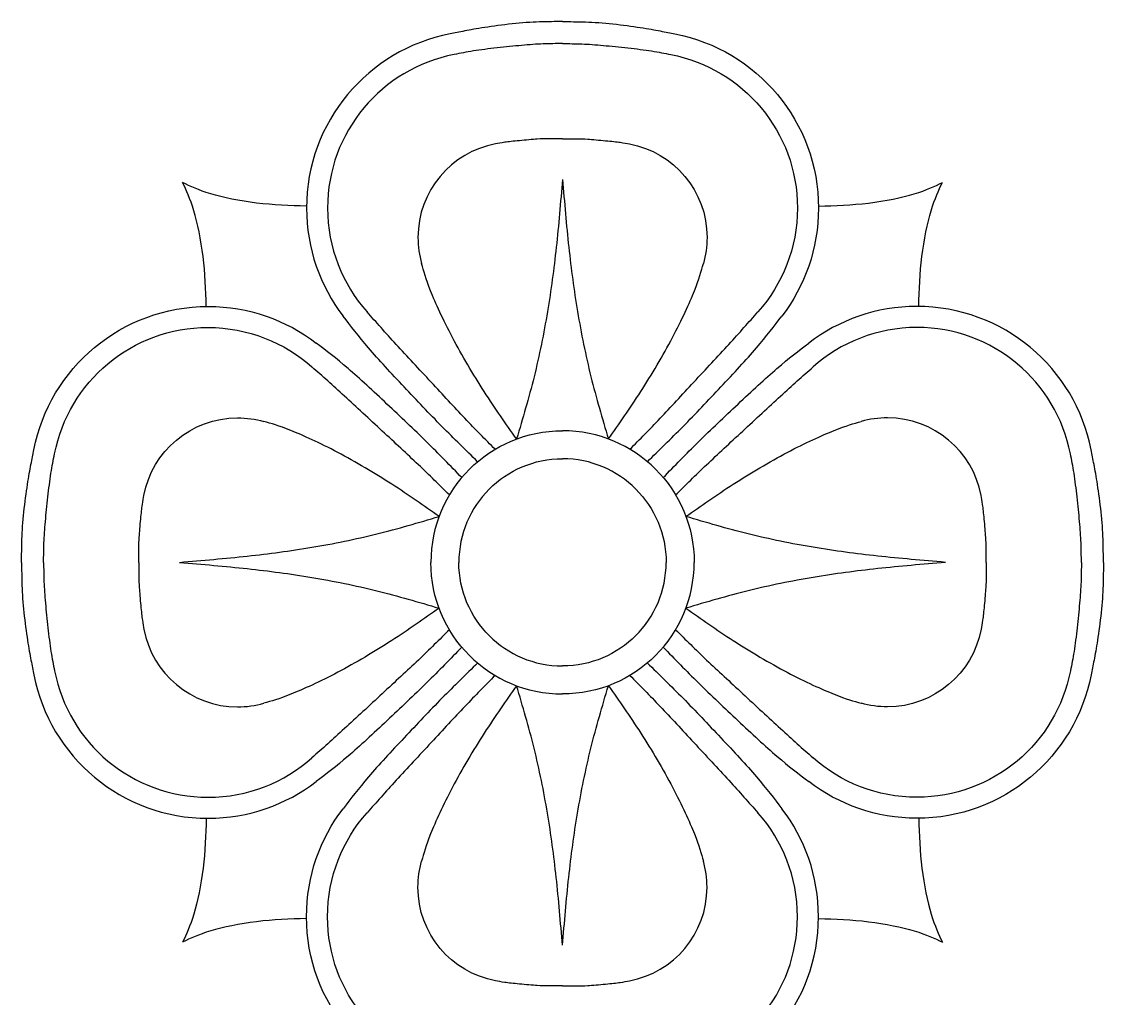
# Model space of a CAD drawing. Extents: x -106 to 93, y -17 to 204.
# Drawn here: x 10.8 to 80.3, y 135.5 to 198.4 of the extents above; entities that cross this region are included whole.
import ezdxf

# ---------------------------------------------------------------- set-up
doc = ezdxf.new("R2010")
doc.units = 0
doc.header["$MEASUREMENT"] = 0
doc.layers.add('LAYER_1', color=7, linetype='CONTINUOUS')

msp = doc.modelspace()

# ---------------------------------------------------------------- linework, layer by layer
at = {"layer": 'LAYER_1'}
for points, knots in [([(45.5509, 198.352), (45.0784, 198.352), (44.6059, 198.352), (44.069, 198.3322), (44.069, 198.3322), (43.5321, 198.3123), (42.9309, 198.2726), (42.3153, 198.2086), (42.3153, 198.2086), (41.6998, 198.1446), (41.07, 198.0564), (40.5488, 197.9751), (40.5488, 197.9751), (40.0277, 197.8938), (39.6153, 197.8191), (39.2614, 197.7515), (39.2614, 197.7515), (38.9075, 197.6839), (38.6121, 197.6231), (38.3167, 197.5622)], [0, 0, 0, 0, 0.1666667, 0.1666667, 0.1666667, 0.1666667, 0.3333333, 0.3333333, 0.3333333, 0.3333333, 0.5, 0.5, 0.5, 0.5, 0.6666667, 0.6666667, 0.6666667, 0.6666667, 1, 1, 1, 1]), ([(45.5509, 198.352), (46.0234, 198.352), (46.4959, 198.352), (47.0328, 198.3322), (47.0328, 198.3322), (47.5696, 198.3123), (48.171, 198.2726), (48.7865, 198.2086), (48.7865, 198.2086), (49.402, 198.1446), (50.0318, 198.0564), (50.553, 197.9751), (50.553, 197.9751), (51.0741, 197.8938), (51.4865, 197.8191), (51.8404, 197.7515), (51.8404, 197.7515), (52.1944, 197.6839), (52.4897, 197.6231), (52.7851, 197.5622)], [0, 0, 0, 0, 0.1666667, 0.1666667, 0.1666667, 0.1666667, 0.3333333, 0.3333333, 0.3333333, 0.3333333, 0.5, 0.5, 0.5, 0.5, 0.6666667, 0.6666667, 0.6666667, 0.6666667, 1, 1, 1, 1]), ([(38.3167, 197.5622), (33.0592, 196.544), (29.0892, 191.9161), (29.0892, 186.361), (29.0892, 186.361), (29.0892, 183.7471), (29.9681, 181.3384), (31.4466, 179.4147)], [0, 0, 0, 0, 0.3333333, 0.3333333, 0.3333333, 0.3333333, 1, 1, 1, 1]), ([(52.7851, 197.5622), (58.0427, 196.544), (62.0127, 191.9161), (62.0127, 186.361), (62.0127, 186.361), (62.0127, 183.7471), (61.1337, 181.3384), (59.6552, 179.4147)], [0, 0, 0, 0, 0.3333333, 0.3333333, 0.3333333, 0.3333333, 1, 1, 1, 1]), ([(45.5509, 196.9359), (45.1392, 196.9359), (44.7275, 196.9359), (44.2982, 196.9185), (44.2982, 196.9185), (43.8687, 196.9011), (43.4215, 196.8663), (42.9246, 196.8216), (42.9246, 196.8216), (42.4277, 196.7769), (41.881, 196.7221), (41.3445, 196.6626), (41.3445, 196.6626), (40.8078, 196.6029), (40.281, 196.5384), (39.8219, 196.4662), (39.8219, 196.4662), (39.3628, 196.3941), (38.9713, 196.3143), (38.5797, 196.2346)], [0, 0, 0, 0, 0.1666667, 0.1666667, 0.1666667, 0.1666667, 0.3333333, 0.3333333, 0.3333333, 0.3333333, 0.5, 0.5, 0.5, 0.5, 0.6666667, 0.6666667, 0.6666667, 0.6666667, 1, 1, 1, 1]), ([(45.5509, 196.9359), (45.9626, 196.9359), (46.3742, 196.9359), (46.8036, 196.9185), (46.8036, 196.9185), (47.2331, 196.9011), (47.6803, 196.8663), (48.1772, 196.8216), (48.1772, 196.8216), (48.6741, 196.7769), (49.2207, 196.7221), (49.7574, 196.6626), (49.7574, 196.6626), (50.294, 196.6029), (50.8208, 196.5384), (51.2799, 196.4662), (51.2799, 196.4662), (51.739, 196.3941), (52.1305, 196.3143), (52.5221, 196.2346)], [0, 0, 0, 0, 0.1666667, 0.1666667, 0.1666667, 0.1666667, 0.3333333, 0.3333333, 0.3333333, 0.3333333, 0.5, 0.5, 0.5, 0.5, 0.6666667, 0.6666667, 0.6666667, 0.6666667, 1, 1, 1, 1]), ([(38.5806, 196.2348), (33.9441, 195.3393), (30.4422, 191.2591), (30.4422, 186.361), (30.4422, 186.361), (30.4422, 183.7964), (31.4023, 181.456), (32.9825, 179.6796)], [0, 0, 0, 0, 0.3333333, 0.3333333, 0.3333333, 0.3333333, 1, 1, 1, 1]), ([(52.5212, 196.2348), (57.1577, 195.3393), (60.6596, 191.2591), (60.6596, 186.361), (60.6596, 186.361), (60.6596, 183.7964), (59.6995, 181.456), (58.1193, 179.6796)], [0, 0, 0, 0, 0.3333333, 0.3333333, 0.3333333, 0.3333333, 1, 1, 1, 1]), ([(45.5509, 190.8109), (45.1771, 190.8109), (44.8033, 190.8109), (44.5642, 190.8109), (44.5642, 190.8109), (44.3252, 190.8109), (44.2208, 190.8109), (43.9314, 190.7911), (43.9314, 190.7911), (43.6419, 190.7711), (43.1673, 190.7314), (42.7757, 190.6945), (42.7757, 190.6945), (42.3841, 190.6576), (42.0753, 190.6234), (41.8335, 190.5895), (41.8335, 190.5895), (41.5916, 190.5554), (41.4164, 190.5212), (41.2413, 190.4872)], [0, 0, 0, 0, 0.1666667, 0.1666667, 0.1666667, 0.1666667, 0.3333333, 0.3333333, 0.3333333, 0.3333333, 0.5, 0.5, 0.5, 0.5, 0.6666667, 0.6666667, 0.6666667, 0.6666667, 1, 1, 1, 1]), ([(45.5509, 190.8109), (45.9247, 190.8109), (46.2985, 190.8109), (46.5376, 190.8109), (46.5376, 190.8109), (46.7767, 190.8109), (46.881, 190.8109), (47.1704, 190.7911), (47.1704, 190.7911), (47.4599, 190.7711), (47.9345, 190.7314), (48.3261, 190.6945), (48.3261, 190.6945), (48.7177, 190.6576), (49.0265, 190.6234), (49.2683, 190.5895), (49.2683, 190.5895), (49.5102, 190.5554), (49.6854, 190.5212), (49.8604, 190.4872)], [0, 0, 0, 0, 0.1666667, 0.1666667, 0.1666667, 0.1666667, 0.3333333, 0.3333333, 0.3333333, 0.3333333, 0.5, 0.5, 0.5, 0.5, 0.6666667, 0.6666667, 0.6666667, 0.6666667, 1, 1, 1, 1]), ([(41.2448, 190.4878), (38.4044, 189.9536), (36.2553, 187.4598), (36.2553, 184.4643), (36.2553, 184.4643), (36.2553, 183.8821), (36.3365, 183.3189), (36.4881, 182.7853)], [0, 0, 0, 0, 0.3333333, 0.3333333, 0.3333333, 0.3333333, 1, 1, 1, 1]), ([(49.857, 190.4878), (52.6974, 189.9536), (54.8465, 187.4598), (54.8465, 184.4643), (54.8465, 184.4643), (54.8465, 183.8821), (54.7653, 183.3189), (54.6137, 182.7853)], [0, 0, 0, 0, 0.3333333, 0.3333333, 0.3333333, 0.3333333, 1, 1, 1, 1]), ([(22.6398, 180.0319), (22.6048, 181.1019), (22.5698, 182.1719), (22.4381, 183.246), (22.4381, 183.246), (22.3063, 184.3202), (22.0777, 185.3985), (21.8422, 186.1915), (21.8422, 186.1915), (21.6066, 186.9845), (21.3641, 187.4922), (21.1215, 188)], [0, 0, 0, 0, 0.25, 0.25, 0.25, 0.25, 0.5, 0.5, 0.5, 0.5, 1, 1, 1, 1]), ([(29.0897, 186.4819), (28.0197, 186.5168), (26.9497, 186.5518), (25.8756, 186.6835), (25.8756, 186.6835), (24.8014, 186.8153), (23.7232, 187.0439), (22.9301, 187.2794), (22.9301, 187.2794), (22.1372, 187.515), (21.6294, 187.7575), (21.1216, 188.0001)], [0, 0, 0, 0, 0.25, 0.25, 0.25, 0.25, 0.5, 0.5, 0.5, 0.5, 1, 1, 1, 1]), ([(45.5509, 188.204), (45.4256, 186.7282), (45.3001, 185.2524), (45.1481, 183.8413), (45.1481, 183.8413), (44.996, 182.43), (44.8171, 181.0834), (44.5836, 179.6971), (44.5836, 179.6971), (44.35, 178.3108), (44.0618, 176.8846), (43.7225, 175.5136), (43.7225, 175.5136), (43.3832, 174.1425), (42.9927, 172.8265), (42.6023, 171.5105)], [0, 0, 0, 0, 0.2, 0.2, 0.2, 0.2, 0.4, 0.4, 0.4, 0.4, 0.6, 0.6, 0.6, 0.6, 1, 1, 1, 1]), ([(45.5509, 188.204), (45.6762, 186.7282), (45.8016, 185.2524), (45.9537, 183.8413), (45.9537, 183.8413), (46.1058, 182.43), (46.2848, 181.0834), (46.5182, 179.6971), (46.5182, 179.6971), (46.7518, 178.3108), (47.0401, 176.8846), (47.3793, 175.5136), (47.3793, 175.5136), (47.7186, 174.1425), (48.1091, 172.8265), (48.4995, 171.5105)], [0, 0, 0, 0, 0.2, 0.2, 0.2, 0.2, 0.4, 0.4, 0.4, 0.4, 0.6, 0.6, 0.6, 0.6, 1, 1, 1, 1]), ([(62.0121, 186.4819), (63.0821, 186.5168), (64.1521, 186.5518), (65.2262, 186.6835), (65.2262, 186.6835), (66.3003, 186.8153), (67.3786, 187.0439), (68.1717, 187.2794), (68.1717, 187.2794), (68.9646, 187.515), (69.4724, 187.7575), (69.9802, 188.0001)], [0, 0, 0, 0, 0.25, 0.25, 0.25, 0.25, 0.5, 0.5, 0.5, 0.5, 1, 1, 1, 1]), ([(68.4621, 180.0319), (68.497, 181.1019), (68.532, 182.1719), (68.6637, 183.246), (68.6637, 183.246), (68.7955, 184.3202), (69.0241, 185.3985), (69.2596, 186.1915), (69.2596, 186.1915), (69.4952, 186.9845), (69.7377, 187.4922), (69.9803, 188)], [0, 0, 0, 0, 0.25, 0.25, 0.25, 0.25, 0.5, 0.5, 0.5, 0.5, 1, 1, 1, 1]), ([(42.6023, 171.5105), (41.9144, 172.4835), (41.2266, 173.4568), (40.5199, 174.5545), (40.5199, 174.5545), (39.8133, 175.6522), (39.0877, 176.8746), (38.4794, 178.0265), (38.4794, 178.0265), (37.8709, 179.1784), (37.3796, 180.2599), (37.0672, 181.0412), (37.0672, 181.0412), (36.7549, 181.8226), (36.6215, 182.3039), (36.4881, 182.7853)], [0, 0, 0, 0, 0.2, 0.2, 0.2, 0.2, 0.4, 0.4, 0.4, 0.4, 0.6, 0.6, 0.6, 0.6, 1, 1, 1, 1]), ([(48.4995, 171.5105), (49.1873, 172.4835), (49.8752, 173.4568), (50.5819, 174.5545), (50.5819, 174.5545), (51.2885, 175.6522), (52.014, 176.8746), (52.6224, 178.0265), (52.6224, 178.0265), (53.2308, 179.1784), (53.7222, 180.2599), (54.0346, 181.0412), (54.0346, 181.0412), (54.3469, 181.8226), (54.4803, 182.3039), (54.6137, 182.7853)], [0, 0, 0, 0, 0.2, 0.2, 0.2, 0.2, 0.4, 0.4, 0.4, 0.4, 0.6, 0.6, 0.6, 0.6, 1, 1, 1, 1]), ([(11.5594, 170.8049), (12.5776, 176.0625), (17.2055, 180.0325), (22.7606, 180.0325), (22.7606, 180.0325), (25.3745, 180.0325), (27.7831, 179.1535), (29.7069, 177.675)], [0, 0, 0, 0, 0.3333333, 0.3333333, 0.3333333, 0.3333333, 1, 1, 1, 1]), ([(41.2143, 170.8448), (40.5811, 171.4846), (39.9477, 172.1243), (39.2684, 172.8392), (39.2684, 172.8392), (38.589, 173.5541), (37.8635, 174.3443), (37.1033, 175.1641), (37.1033, 175.1641), (36.343, 175.9841), (35.548, 176.8337), (34.8554, 177.5912), (34.8554, 177.5912), (34.1628, 178.3487), (33.5726, 179.0142), (32.9825, 179.6796)], [0, 0, 0, 0, 0.2, 0.2, 0.2, 0.2, 0.4, 0.4, 0.4, 0.4, 0.6, 0.6, 0.6, 0.6, 1, 1, 1, 1]), ([(49.8875, 170.8448), (50.5207, 171.4846), (51.1541, 172.1243), (51.8334, 172.8392), (51.8334, 172.8392), (52.5127, 173.5541), (53.2383, 174.3443), (53.9985, 175.1641), (53.9985, 175.1641), (54.7588, 175.9841), (55.5538, 176.8337), (56.2464, 177.5912), (56.2464, 177.5912), (56.939, 178.3487), (57.5292, 179.0142), (58.1193, 179.6796)], [0, 0, 0, 0, 0.2, 0.2, 0.2, 0.2, 0.4, 0.4, 0.4, 0.4, 0.6, 0.6, 0.6, 0.6, 1, 1, 1, 1]), ([(79.5425, 170.8049), (78.5243, 176.0625), (73.8963, 180.0325), (68.3412, 180.0325), (68.3412, 180.0325), (65.7273, 180.0325), (63.3187, 179.1535), (61.3949, 177.675)], [0, 0, 0, 0, 0.3333333, 0.3333333, 0.3333333, 0.3333333, 1, 1, 1, 1]), ([(40.0953, 170.0465), (39.3419, 170.7796), (38.5883, 171.5128), (37.7993, 172.3142), (37.7993, 172.3142), (37.0101, 173.1156), (36.1852, 173.9852), (35.3654, 174.8573), (35.3654, 174.8573), (34.5454, 175.7293), (33.7306, 176.6039), (33.0782, 177.3639), (33.0782, 177.3639), (32.4259, 178.1238), (31.9362, 178.7693), (31.4466, 179.4147)], [0, 0, 0, 0, 0.2, 0.2, 0.2, 0.2, 0.4, 0.4, 0.4, 0.4, 0.6, 0.6, 0.6, 0.6, 1, 1, 1, 1]), ([(51.0066, 170.0465), (51.7599, 170.7796), (52.5135, 171.5128), (53.3025, 172.3142), (53.3025, 172.3142), (54.0917, 173.1156), (54.9166, 173.9852), (55.7364, 174.8573), (55.7364, 174.8573), (56.5564, 175.7293), (57.3712, 176.6039), (58.0236, 177.3639), (58.0236, 177.3639), (58.6758, 178.1238), (59.1656, 178.7693), (59.6552, 179.4147)], [0, 0, 0, 0, 0.2, 0.2, 0.2, 0.2, 0.4, 0.4, 0.4, 0.4, 0.6, 0.6, 0.6, 0.6, 1, 1, 1, 1]), ([(12.8869, 170.541), (13.7823, 175.1775), (17.8625, 178.6794), (22.7606, 178.6794), (22.7606, 178.6794), (25.3252, 178.6794), (27.6657, 177.7193), (29.442, 176.1391)], [0, 0, 0, 0, 0.3333333, 0.3333333, 0.3333333, 0.3333333, 1, 1, 1, 1]), ([(78.215, 170.541), (77.3195, 175.1775), (73.2393, 178.6794), (68.3412, 178.6794), (68.3412, 178.6794), (65.7766, 178.6794), (63.4361, 177.7193), (61.6598, 176.1391)], [0, 0, 0, 0, 0.3333333, 0.3333333, 0.3333333, 0.3333333, 1, 1, 1, 1]), ([(39.0752, 169.0263), (38.342, 169.7798), (37.6088, 170.5333), (36.8074, 171.3224), (36.8074, 171.3224), (36.006, 172.1115), (35.1364, 172.9364), (34.2644, 173.7563), (34.2644, 173.7563), (33.3923, 174.5762), (32.5177, 175.3911), (31.7577, 176.0434), (31.7577, 176.0434), (30.9978, 176.6957), (30.3523, 177.1853), (29.7069, 177.675)], [0, 0, 0, 0, 0.2, 0.2, 0.2, 0.2, 0.4, 0.4, 0.4, 0.4, 0.6, 0.6, 0.6, 0.6, 1, 1, 1, 1]), ([(52.0266, 169.0263), (52.7598, 169.7798), (53.493, 170.5333), (54.2944, 171.3224), (54.2944, 171.3224), (55.0958, 172.1115), (55.9654, 172.9364), (56.8374, 173.7563), (56.8374, 173.7563), (57.7095, 174.5762), (58.5841, 175.3911), (59.3441, 176.0434), (59.3441, 176.0434), (60.104, 176.6957), (60.7495, 177.1853), (61.3949, 177.675)], [0, 0, 0, 0, 0.2, 0.2, 0.2, 0.2, 0.4, 0.4, 0.4, 0.4, 0.6, 0.6, 0.6, 0.6, 1, 1, 1, 1]), ([(38.2768, 167.9073), (37.637, 168.5405), (36.9973, 169.1739), (36.2824, 169.8532), (36.2824, 169.8532), (35.5675, 170.5326), (34.7773, 171.2581), (33.9575, 172.0183), (33.9575, 172.0183), (33.1376, 172.7786), (32.2879, 173.5736), (31.5304, 174.2662), (31.5304, 174.2662), (30.7729, 174.9588), (30.1074, 175.549), (29.442, 176.1391)], [0, 0, 0, 0, 0.2, 0.2, 0.2, 0.2, 0.4, 0.4, 0.4, 0.4, 0.6, 0.6, 0.6, 0.6, 1, 1, 1, 1]), ([(52.825, 167.9073), (53.4648, 168.5405), (54.1046, 169.1739), (54.8195, 169.8532), (54.8195, 169.8532), (55.5343, 170.5326), (56.3245, 171.2581), (57.1443, 172.0183), (57.1443, 172.0183), (57.9642, 172.7786), (58.8139, 173.5736), (59.5714, 174.2662), (59.5714, 174.2662), (60.329, 174.9588), (60.9944, 175.549), (61.6598, 176.1391)], [0, 0, 0, 0, 0.2, 0.2, 0.2, 0.2, 0.4, 0.4, 0.4, 0.4, 0.6, 0.6, 0.6, 0.6, 1, 1, 1, 1]), ([(18.6338, 167.8769), (19.168, 170.7173), (21.6618, 172.8663), (24.6573, 172.8663), (24.6573, 172.8663), (25.2395, 172.8663), (25.8028, 172.7851), (26.3363, 172.6335)], [0, 0, 0, 0, 0.3333333, 0.3333333, 0.3333333, 0.3333333, 1, 1, 1, 1]), ([(37.6111, 166.5193), (36.6381, 167.2072), (35.6648, 167.895), (34.5672, 168.6017), (34.5672, 168.6017), (33.4694, 169.3083), (32.247, 170.0339), (31.0951, 170.6422), (31.0951, 170.6422), (29.9433, 171.2507), (28.8617, 171.742), (28.0804, 172.0544), (28.0804, 172.0544), (27.299, 172.3667), (26.8177, 172.5001), (26.3363, 172.6335)], [0, 0, 0, 0, 0.2, 0.2, 0.2, 0.2, 0.4, 0.4, 0.4, 0.4, 0.6, 0.6, 0.6, 0.6, 1, 1, 1, 1]), ([(53.4907, 166.5193), (54.4638, 167.2072), (55.437, 167.895), (56.5346, 168.6017), (56.5346, 168.6017), (57.6324, 169.3083), (58.8548, 170.0339), (60.0067, 170.6422), (60.0067, 170.6422), (61.1586, 171.2507), (62.2401, 171.742), (63.0214, 172.0544), (63.0214, 172.0544), (63.8028, 172.3667), (64.2841, 172.5001), (64.7655, 172.6335)], [0, 0, 0, 0, 0.2, 0.2, 0.2, 0.2, 0.4, 0.4, 0.4, 0.4, 0.6, 0.6, 0.6, 0.6, 1, 1, 1, 1]), ([(72.468, 167.8769), (71.9338, 170.7173), (69.44, 172.8663), (66.4445, 172.8663), (66.4445, 172.8663), (65.8623, 172.8663), (65.299, 172.7851), (64.7655, 172.6335)], [0, 0, 0, 0, 0.3333333, 0.3333333, 0.3333333, 0.3333333, 1, 1, 1, 1]), ([(10.7696, 163.5707), (10.7696, 164.0432), (10.7696, 164.5158), (10.7894, 165.0526), (10.7894, 165.0526), (10.8093, 165.5895), (10.849, 166.1907), (10.913, 166.8063), (10.913, 166.8063), (10.977, 167.4218), (11.0652, 168.0516), (11.1465, 168.5728), (11.1465, 168.5728), (11.2279, 169.0939), (11.3024, 169.5063), (11.3701, 169.8602), (11.3701, 169.8602), (11.4377, 170.2141), (11.4985, 170.5095), (11.5594, 170.8049)], [0, 0, 0, 0, 0.1666667, 0.1666667, 0.1666667, 0.1666667, 0.3333333, 0.3333333, 0.3333333, 0.3333333, 0.5, 0.5, 0.5, 0.5, 0.6666667, 0.6666667, 0.6666667, 0.6666667, 1, 1, 1, 1]), ([(12.1858, 163.5707), (12.1858, 163.9824), (12.1858, 164.3941), (12.2031, 164.8235), (12.2031, 164.8235), (12.2205, 165.2529), (12.2553, 165.7002), (12.3, 166.197), (12.3, 166.197), (12.3447, 166.6939), (12.3995, 167.2406), (12.459, 167.7771), (12.459, 167.7771), (12.5187, 168.3138), (12.5832, 168.8406), (12.6554, 169.2997), (12.6554, 169.2997), (12.7275, 169.7588), (12.8073, 170.1503), (12.887, 170.5419)], [0, 0, 0, 0, 0.1666667, 0.1666667, 0.1666667, 0.1666667, 0.3333333, 0.3333333, 0.3333333, 0.3333333, 0.5, 0.5, 0.5, 0.5, 0.6666667, 0.6666667, 0.6666667, 0.6666667, 1, 1, 1, 1]), ([(78.916, 163.5707), (78.916, 163.9824), (78.916, 164.3941), (78.8987, 164.8235), (78.8987, 164.8235), (78.8813, 165.2529), (78.8465, 165.7002), (78.8018, 166.197), (78.8018, 166.197), (78.7571, 166.6939), (78.7024, 167.2406), (78.6428, 167.7771), (78.6428, 167.7771), (78.5832, 168.3138), (78.5185, 168.8406), (78.4465, 169.2997), (78.4465, 169.2997), (78.3742, 169.7588), (78.2945, 170.1503), (78.2148, 170.5419)], [0, 0, 0, 0, 0.1666667, 0.1666667, 0.1666667, 0.1666667, 0.3333333, 0.3333333, 0.3333333, 0.3333333, 0.5, 0.5, 0.5, 0.5, 0.6666667, 0.6666667, 0.6666667, 0.6666667, 1, 1, 1, 1]), ([(80.3322, 163.5707), (80.3322, 164.0432), (80.3322, 164.5158), (80.3123, 165.0526), (80.3123, 165.0526), (80.2925, 165.5895), (80.2528, 166.1907), (80.1888, 166.8063), (80.1888, 166.8063), (80.1248, 167.4218), (80.0366, 168.0516), (79.9553, 168.5728), (79.9553, 168.5728), (79.8739, 169.0939), (79.7994, 169.5063), (79.7317, 169.8602), (79.7317, 169.8602), (79.6641, 170.2141), (79.6033, 170.5095), (79.5425, 170.8049)], [0, 0, 0, 0, 0.1666667, 0.1666667, 0.1666667, 0.1666667, 0.3333333, 0.3333333, 0.3333333, 0.3333333, 0.5, 0.5, 0.5, 0.5, 0.6666667, 0.6666667, 0.6666667, 0.6666667, 1, 1, 1, 1]), ([(18.3107, 163.5707), (18.3107, 163.9445), (18.3107, 164.3184), (18.3107, 164.5574), (18.3107, 164.5574), (18.3107, 164.7964), (18.3107, 164.9008), (18.3305, 165.1902), (18.3305, 165.1902), (18.3505, 165.4797), (18.3902, 165.9543), (18.4271, 166.3459), (18.4271, 166.3459), (18.464, 166.7375), (18.4982, 167.0463), (18.5321, 167.2881), (18.5321, 167.2881), (18.5662, 167.53), (18.6004, 167.7052), (18.6344, 167.8803)], [0, 0, 0, 0, 0.1666667, 0.1666667, 0.1666667, 0.1666667, 0.3333333, 0.3333333, 0.3333333, 0.3333333, 0.5, 0.5, 0.5, 0.5, 0.6666667, 0.6666667, 0.6666667, 0.6666667, 1, 1, 1, 1]), ([(72.7911, 163.5707), (72.7911, 163.9445), (72.7911, 164.3184), (72.7911, 164.5574), (72.7911, 164.5574), (72.7911, 164.7964), (72.7911, 164.9008), (72.7712, 165.1902), (72.7712, 165.1902), (72.7514, 165.4797), (72.7116, 165.9543), (72.6747, 166.3459), (72.6747, 166.3459), (72.6378, 166.7375), (72.6037, 167.0463), (72.5697, 167.2881), (72.5697, 167.2881), (72.5356, 167.53), (72.5014, 167.7052), (72.4673, 167.8803)], [0, 0, 0, 0, 0.1666667, 0.1666667, 0.1666667, 0.1666667, 0.3333333, 0.3333333, 0.3333333, 0.3333333, 0.5, 0.5, 0.5, 0.5, 0.6666667, 0.6666667, 0.6666667, 0.6666667, 1, 1, 1, 1]), ([(20.9176, 163.5707), (22.3933, 163.696), (23.8692, 163.8215), (25.2803, 163.9735), (25.2803, 163.9735), (26.6916, 164.1256), (28.0382, 164.3045), (29.4245, 164.538), (29.4245, 164.538), (30.8108, 164.7716), (32.237, 165.0598), (33.608, 165.3991), (33.608, 165.3991), (34.9791, 165.7385), (36.2951, 166.1289), (37.6111, 166.5193)], [0, 0, 0, 0, 0.2, 0.2, 0.2, 0.2, 0.4, 0.4, 0.4, 0.4, 0.6, 0.6, 0.6, 0.6, 1, 1, 1, 1]), ([(70.1842, 163.5707), (68.7085, 163.696), (67.2326, 163.8215), (65.8215, 163.9735), (65.8215, 163.9735), (64.4103, 164.1256), (63.0636, 164.3045), (61.6773, 164.538), (61.6773, 164.538), (60.291, 164.7716), (58.8648, 165.0598), (57.4938, 165.3991), (57.4938, 165.3991), (56.1227, 165.7385), (54.8067, 166.1289), (53.4907, 166.5193)], [0, 0, 0, 0, 0.2, 0.2, 0.2, 0.2, 0.4, 0.4, 0.4, 0.4, 0.6, 0.6, 0.6, 0.6, 1, 1, 1, 1]), ([(10.7696, 163.5706), (10.7696, 163.0981), (10.7696, 162.6256), (10.7894, 162.0887), (10.7894, 162.0887), (10.8093, 161.5519), (10.849, 160.9506), (10.913, 160.3351), (10.913, 160.3351), (10.977, 159.7195), (11.0652, 159.0897), (11.1465, 158.5685), (11.1465, 158.5685), (11.2279, 158.0474), (11.3024, 157.635), (11.3701, 157.2811), (11.3701, 157.2811), (11.4377, 156.9272), (11.4985, 156.6318), (11.5594, 156.3364)], [0, 0, 0, 0, 0.1666667, 0.1666667, 0.1666667, 0.1666667, 0.3333333, 0.3333333, 0.3333333, 0.3333333, 0.5, 0.5, 0.5, 0.5, 0.6666667, 0.6666667, 0.6666667, 0.6666667, 1, 1, 1, 1]), ([(12.1858, 163.5706), (12.1858, 163.1589), (12.1858, 162.7473), (12.2031, 162.3179), (12.2031, 162.3179), (12.2205, 161.8884), (12.2553, 161.4412), (12.3, 160.9443), (12.3, 160.9443), (12.3447, 160.4474), (12.3995, 159.9008), (12.459, 159.3642), (12.459, 159.3642), (12.5187, 158.8275), (12.5832, 158.3007), (12.6554, 157.8416), (12.6554, 157.8416), (12.7275, 157.3825), (12.8073, 156.991), (12.887, 156.5994)], [0, 0, 0, 0, 0.1666667, 0.1666667, 0.1666667, 0.1666667, 0.3333333, 0.3333333, 0.3333333, 0.3333333, 0.5, 0.5, 0.5, 0.5, 0.6666667, 0.6666667, 0.6666667, 0.6666667, 1, 1, 1, 1]), ([(18.3107, 163.5706), (18.3107, 163.1968), (18.3107, 162.823), (18.3107, 162.5839), (18.3107, 162.5839), (18.3107, 162.3449), (18.3107, 162.2405), (18.3305, 161.9511), (18.3305, 161.9511), (18.3505, 161.6616), (18.3902, 161.187), (18.4271, 160.7954), (18.4271, 160.7954), (18.464, 160.4038), (18.4982, 160.095), (18.5321, 159.8532), (18.5321, 159.8532), (18.5662, 159.6113), (18.6004, 159.4361), (18.6344, 159.2611)], [0, 0, 0, 0, 0.1666667, 0.1666667, 0.1666667, 0.1666667, 0.3333333, 0.3333333, 0.3333333, 0.3333333, 0.5, 0.5, 0.5, 0.5, 0.6666667, 0.6666667, 0.6666667, 0.6666667, 1, 1, 1, 1]), ([(20.9176, 163.5706), (22.3933, 163.4453), (23.8692, 163.3199), (25.2803, 163.1678), (25.2803, 163.1678), (26.6916, 163.0157), (28.0382, 162.8368), (29.4245, 162.6033), (29.4245, 162.6033), (30.8108, 162.3698), (32.237, 162.0815), (33.608, 161.7422), (33.608, 161.7422), (34.9791, 161.4029), (36.2951, 161.0124), (37.6111, 160.622)], [0, 0, 0, 0, 0.2, 0.2, 0.2, 0.2, 0.4, 0.4, 0.4, 0.4, 0.6, 0.6, 0.6, 0.6, 1, 1, 1, 1]), ([(70.1842, 163.5706), (68.7085, 163.4453), (67.2326, 163.3199), (65.8215, 163.1678), (65.8215, 163.1678), (64.4103, 163.0157), (63.0636, 162.8368), (61.6773, 162.6033), (61.6773, 162.6033), (60.291, 162.3698), (58.8648, 162.0815), (57.4938, 161.7422), (57.4938, 161.7422), (56.1227, 161.4029), (54.8067, 161.0124), (53.4907, 160.622)], [0, 0, 0, 0, 0.2, 0.2, 0.2, 0.2, 0.4, 0.4, 0.4, 0.4, 0.6, 0.6, 0.6, 0.6, 1, 1, 1, 1]), ([(72.7911, 163.5706), (72.7911, 163.1968), (72.7911, 162.823), (72.7911, 162.5839), (72.7911, 162.5839), (72.7911, 162.3449), (72.7911, 162.2405), (72.7712, 161.9511), (72.7712, 161.9511), (72.7514, 161.6616), (72.7116, 161.187), (72.6747, 160.7954), (72.6747, 160.7954), (72.6378, 160.4038), (72.6037, 160.095), (72.5697, 159.8532), (72.5697, 159.8532), (72.5356, 159.6113), (72.5014, 159.4361), (72.4673, 159.2611)], [0, 0, 0, 0, 0.1666667, 0.1666667, 0.1666667, 0.1666667, 0.3333333, 0.3333333, 0.3333333, 0.3333333, 0.5, 0.5, 0.5, 0.5, 0.6666667, 0.6666667, 0.6666667, 0.6666667, 1, 1, 1, 1]), ([(78.916, 163.5706), (78.916, 163.1589), (78.916, 162.7473), (78.8987, 162.3179), (78.8987, 162.3179), (78.8813, 161.8884), (78.8465, 161.4412), (78.8018, 160.9443), (78.8018, 160.9443), (78.7571, 160.4474), (78.7024, 159.9008), (78.6428, 159.3642), (78.6428, 159.3642), (78.5832, 158.8275), (78.5185, 158.3007), (78.4465, 157.8416), (78.4465, 157.8416), (78.3742, 157.3825), (78.2945, 156.991), (78.2148, 156.5994)], [0, 0, 0, 0, 0.1666667, 0.1666667, 0.1666667, 0.1666667, 0.3333333, 0.3333333, 0.3333333, 0.3333333, 0.5, 0.5, 0.5, 0.5, 0.6666667, 0.6666667, 0.6666667, 0.6666667, 1, 1, 1, 1]), ([(80.3322, 163.5706), (80.3322, 163.0981), (80.3322, 162.6256), (80.3123, 162.0887), (80.3123, 162.0887), (80.2925, 161.5519), (80.2528, 160.9506), (80.1888, 160.3351), (80.1888, 160.3351), (80.1248, 159.7195), (80.0366, 159.0897), (79.9553, 158.5685), (79.9553, 158.5685), (79.8739, 158.0474), (79.7994, 157.635), (79.7317, 157.2811), (79.7317, 157.2811), (79.6641, 156.9272), (79.6033, 156.6318), (79.5425, 156.3364)], [0, 0, 0, 0, 0.1666667, 0.1666667, 0.1666667, 0.1666667, 0.3333333, 0.3333333, 0.3333333, 0.3333333, 0.5, 0.5, 0.5, 0.5, 0.6666667, 0.6666667, 0.6666667, 0.6666667, 1, 1, 1, 1]), ([(37.6111, 160.622), (36.6381, 159.9342), (35.6648, 159.2463), (34.5672, 158.5396), (34.5672, 158.5396), (33.4694, 157.833), (32.247, 157.1075), (31.0951, 156.4991), (31.0951, 156.4991), (29.9433, 155.8907), (28.8617, 155.3993), (28.0804, 155.087), (28.0804, 155.087), (27.299, 154.7746), (26.8177, 154.6412), (26.3363, 154.5078)], [0, 0, 0, 0, 0.2, 0.2, 0.2, 0.2, 0.4, 0.4, 0.4, 0.4, 0.6, 0.6, 0.6, 0.6, 1, 1, 1, 1]), ([(53.4907, 160.622), (54.4638, 159.9342), (55.437, 159.2463), (56.5346, 158.5396), (56.5346, 158.5396), (57.6324, 157.833), (58.8548, 157.1075), (60.0067, 156.4991), (60.0067, 156.4991), (61.1586, 155.8907), (62.2401, 155.3993), (63.0214, 155.087), (63.0214, 155.087), (63.8028, 154.7746), (64.2841, 154.6412), (64.7655, 154.5078)], [0, 0, 0, 0, 0.2, 0.2, 0.2, 0.2, 0.4, 0.4, 0.4, 0.4, 0.6, 0.6, 0.6, 0.6, 1, 1, 1, 1]), ([(18.6338, 159.2645), (19.168, 156.4241), (21.6618, 154.275), (24.6573, 154.275), (24.6573, 154.275), (25.2395, 154.275), (25.8028, 154.3562), (26.3363, 154.5078)], [0, 0, 0, 0, 0.3333333, 0.3333333, 0.3333333, 0.3333333, 1, 1, 1, 1]), ([(38.2768, 159.234), (37.637, 158.6008), (36.9973, 157.9674), (36.2824, 157.2881), (36.2824, 157.2881), (35.5675, 156.6088), (34.7773, 155.8832), (33.9575, 155.123), (33.9575, 155.123), (33.1376, 154.3627), (32.2879, 153.5677), (31.5304, 152.8751), (31.5304, 152.8751), (30.7729, 152.1825), (30.1074, 151.5923), (29.442, 151.0022)], [0, 0, 0, 0, 0.2, 0.2, 0.2, 0.2, 0.4, 0.4, 0.4, 0.4, 0.6, 0.6, 0.6, 0.6, 1, 1, 1, 1]), ([(52.825, 159.234), (53.4648, 158.6008), (54.1046, 157.9674), (54.8195, 157.2881), (54.8195, 157.2881), (55.5343, 156.6088), (56.3245, 155.8832), (57.1443, 155.123), (57.1443, 155.123), (57.9642, 154.3627), (58.8139, 153.5677), (59.5714, 152.8751), (59.5714, 152.8751), (60.329, 152.1825), (60.9944, 151.5923), (61.6598, 151.0022)], [0, 0, 0, 0, 0.2, 0.2, 0.2, 0.2, 0.4, 0.4, 0.4, 0.4, 0.6, 0.6, 0.6, 0.6, 1, 1, 1, 1]), ([(72.468, 159.2645), (71.9338, 156.4241), (69.44, 154.275), (66.4445, 154.275), (66.4445, 154.275), (65.8623, 154.275), (65.299, 154.3562), (64.7655, 154.5078)], [0, 0, 0, 0, 0.3333333, 0.3333333, 0.3333333, 0.3333333, 1, 1, 1, 1]), ([(39.0752, 158.115), (38.342, 157.3616), (37.6088, 156.608), (36.8074, 155.819), (36.8074, 155.819), (36.006, 155.0298), (35.1364, 154.2049), (34.2644, 153.3851), (34.2644, 153.3851), (33.3923, 152.5651), (32.5177, 151.7503), (31.7577, 151.0979), (31.7577, 151.0979), (30.9978, 150.4457), (30.3523, 149.956), (29.7069, 149.4663)], [0, 0, 0, 0, 0.2, 0.2, 0.2, 0.2, 0.4, 0.4, 0.4, 0.4, 0.6, 0.6, 0.6, 0.6, 1, 1, 1, 1]), ([(52.0266, 158.115), (52.7598, 157.3616), (53.493, 156.608), (54.2944, 155.819), (54.2944, 155.819), (55.0958, 155.0298), (55.9654, 154.2049), (56.8374, 153.3851), (56.8374, 153.3851), (57.7095, 152.5651), (58.5841, 151.7503), (59.3441, 151.0979), (59.3441, 151.0979), (60.104, 150.4457), (60.7495, 149.956), (61.3949, 149.4663)], [0, 0, 0, 0, 0.2, 0.2, 0.2, 0.2, 0.4, 0.4, 0.4, 0.4, 0.6, 0.6, 0.6, 0.6, 1, 1, 1, 1]), ([(12.8869, 156.6003), (13.7823, 151.9638), (17.8625, 148.462), (22.7606, 148.462), (22.7606, 148.462), (25.3252, 148.462), (27.6657, 149.422), (29.442, 151.0022)], [0, 0, 0, 0, 0.3333333, 0.3333333, 0.3333333, 0.3333333, 1, 1, 1, 1]), ([(40.0953, 157.0949), (39.3419, 156.3617), (38.5883, 155.6285), (37.7993, 154.8271), (37.7993, 154.8271), (37.0101, 154.0258), (36.1852, 153.1561), (35.3654, 152.2841), (35.3654, 152.2841), (34.5454, 151.412), (33.7306, 150.5374), (33.0782, 149.7774), (33.0782, 149.7774), (32.4259, 149.0175), (31.9362, 148.3721), (31.4466, 147.7266)], [0, 0, 0, 0, 0.2, 0.2, 0.2, 0.2, 0.4, 0.4, 0.4, 0.4, 0.6, 0.6, 0.6, 0.6, 1, 1, 1, 1]), ([(51.0066, 157.0949), (51.7599, 156.3617), (52.5135, 155.6285), (53.3025, 154.8271), (53.3025, 154.8271), (54.0917, 154.0258), (54.9166, 153.1561), (55.7364, 152.2841), (55.7364, 152.2841), (56.5564, 151.412), (57.3712, 150.5374), (58.0236, 149.7774), (58.0236, 149.7774), (58.6758, 149.0175), (59.1656, 148.3721), (59.6552, 147.7266)], [0, 0, 0, 0, 0.2, 0.2, 0.2, 0.2, 0.4, 0.4, 0.4, 0.4, 0.6, 0.6, 0.6, 0.6, 1, 1, 1, 1]), ([(78.215, 156.6003), (77.3195, 151.9638), (73.2393, 148.462), (68.3412, 148.462), (68.3412, 148.462), (65.7766, 148.462), (63.4361, 149.422), (61.6598, 151.0022)], [0, 0, 0, 0, 0.3333333, 0.3333333, 0.3333333, 0.3333333, 1, 1, 1, 1]), ([(11.5594, 156.3364), (12.5776, 151.0789), (17.2055, 147.1089), (22.7606, 147.1089), (22.7606, 147.1089), (25.3745, 147.1089), (27.7831, 147.9878), (29.7069, 149.4663)], [0, 0, 0, 0, 0.3333333, 0.3333333, 0.3333333, 0.3333333, 1, 1, 1, 1]), ([(41.2143, 156.2965), (40.5811, 155.6567), (39.9477, 155.017), (39.2684, 154.3021), (39.2684, 154.3021), (38.589, 153.5872), (37.8635, 152.797), (37.1033, 151.9772), (37.1033, 151.9772), (36.343, 151.1573), (35.548, 150.3076), (34.8554, 149.5501), (34.8554, 149.5501), (34.1628, 148.7926), (33.5726, 148.1271), (32.9825, 147.4617)], [0, 0, 0, 0, 0.2, 0.2, 0.2, 0.2, 0.4, 0.4, 0.4, 0.4, 0.6, 0.6, 0.6, 0.6, 1, 1, 1, 1]), ([(49.8875, 156.2965), (50.5207, 155.6567), (51.1541, 155.017), (51.8334, 154.3021), (51.8334, 154.3021), (52.5127, 153.5872), (53.2383, 152.797), (53.9985, 151.9772), (53.9985, 151.9772), (54.7588, 151.1573), (55.5538, 150.3076), (56.2464, 149.5501), (56.2464, 149.5501), (56.939, 148.7926), (57.5292, 148.1271), (58.1193, 147.4617)], [0, 0, 0, 0, 0.2, 0.2, 0.2, 0.2, 0.4, 0.4, 0.4, 0.4, 0.6, 0.6, 0.6, 0.6, 1, 1, 1, 1]), ([(79.5425, 156.3364), (78.5243, 151.0789), (73.8963, 147.1089), (68.3412, 147.1089), (68.3412, 147.1089), (65.7273, 147.1089), (63.3187, 147.9878), (61.3949, 149.4663)], [0, 0, 0, 0, 0.3333333, 0.3333333, 0.3333333, 0.3333333, 1, 1, 1, 1]), ([(42.6023, 155.6308), (41.9144, 154.6578), (41.2266, 153.6845), (40.5199, 152.5869), (40.5199, 152.5869), (39.8133, 151.4891), (39.0877, 150.2667), (38.4794, 149.1149), (38.4794, 149.1149), (37.8709, 147.963), (37.3796, 146.8814), (37.0672, 146.1001), (37.0672, 146.1001), (36.7549, 145.3187), (36.6215, 144.8374), (36.4881, 144.3561)], [0, 0, 0, 0, 0.2, 0.2, 0.2, 0.2, 0.4, 0.4, 0.4, 0.4, 0.6, 0.6, 0.6, 0.6, 1, 1, 1, 1]), ([(45.5509, 138.9373), (45.4256, 140.4131), (45.3001, 141.8889), (45.1481, 143.3), (45.1481, 143.3), (44.996, 144.7113), (44.8171, 146.0579), (44.5836, 147.4442), (44.5836, 147.4442), (44.35, 148.8305), (44.0618, 150.2567), (43.7225, 151.6277), (43.7225, 151.6277), (43.3832, 152.9988), (42.9927, 154.3148), (42.6023, 155.6308)], [0, 0, 0, 0, 0.2, 0.2, 0.2, 0.2, 0.4, 0.4, 0.4, 0.4, 0.6, 0.6, 0.6, 0.6, 1, 1, 1, 1]), ([(45.5509, 138.9373), (45.6762, 140.4131), (45.8016, 141.8889), (45.9537, 143.3), (45.9537, 143.3), (46.1058, 144.7113), (46.2848, 146.0579), (46.5182, 147.4442), (46.5182, 147.4442), (46.7518, 148.8305), (47.0401, 150.2567), (47.3793, 151.6277), (47.3793, 151.6277), (47.7186, 152.9988), (48.1091, 154.3148), (48.4995, 155.6308)], [0, 0, 0, 0, 0.2, 0.2, 0.2, 0.2, 0.4, 0.4, 0.4, 0.4, 0.6, 0.6, 0.6, 0.6, 1, 1, 1, 1]), ([(48.4995, 155.6308), (49.1873, 154.6578), (49.8752, 153.6845), (50.5819, 152.5869), (50.5819, 152.5869), (51.2885, 151.4891), (52.014, 150.2667), (52.6224, 149.1149), (52.6224, 149.1149), (53.2308, 147.963), (53.7222, 146.8814), (54.0346, 146.1001), (54.0346, 146.1001), (54.3469, 145.3187), (54.4803, 144.8374), (54.6137, 144.3561)], [0, 0, 0, 0, 0.2, 0.2, 0.2, 0.2, 0.4, 0.4, 0.4, 0.4, 0.6, 0.6, 0.6, 0.6, 1, 1, 1, 1]), ([(38.3167, 129.5791), (33.0592, 130.5973), (29.0892, 135.2253), (29.0892, 140.7803), (29.0892, 140.7803), (29.0892, 143.3942), (29.9681, 145.8029), (31.4466, 147.7266)], [0, 0, 0, 0, 0.3333333, 0.3333333, 0.3333333, 0.3333333, 1, 1, 1, 1]), ([(52.7851, 129.5791), (58.0427, 130.5973), (62.0127, 135.2253), (62.0127, 140.7803), (62.0127, 140.7803), (62.0127, 143.3942), (61.1337, 145.8029), (59.6552, 147.7266)], [0, 0, 0, 0, 0.3333333, 0.3333333, 0.3333333, 0.3333333, 1, 1, 1, 1]), ([(22.6398, 147.1094), (22.6048, 146.0394), (22.5698, 144.9694), (22.4381, 143.8953), (22.4381, 143.8953), (22.3063, 142.8212), (22.0777, 141.7429), (21.8422, 140.9498), (21.8422, 140.9498), (21.6066, 140.1569), (21.3641, 139.6491), (21.1215, 139.1414)], [0, 0, 0, 0, 0.25, 0.25, 0.25, 0.25, 0.5, 0.5, 0.5, 0.5, 1, 1, 1, 1]), ([(38.5806, 130.9066), (33.9441, 131.802), (30.4422, 135.8822), (30.4422, 140.7803), (30.4422, 140.7803), (30.4422, 143.3449), (31.4023, 145.6854), (32.9825, 147.4617)], [0, 0, 0, 0, 0.3333333, 0.3333333, 0.3333333, 0.3333333, 1, 1, 1, 1]), ([(52.5212, 130.9066), (57.1577, 131.802), (60.6596, 135.8822), (60.6596, 140.7803), (60.6596, 140.7803), (60.6596, 143.3449), (59.6995, 145.6854), (58.1193, 147.4617)], [0, 0, 0, 0, 0.3333333, 0.3333333, 0.3333333, 0.3333333, 1, 1, 1, 1]), ([(68.4621, 147.1094), (68.497, 146.0394), (68.532, 144.9694), (68.6637, 143.8953), (68.6637, 143.8953), (68.7955, 142.8212), (69.0241, 141.7429), (69.2596, 140.9498), (69.2596, 140.9498), (69.4952, 140.1569), (69.7377, 139.6491), (69.9803, 139.1414)], [0, 0, 0, 0, 0.25, 0.25, 0.25, 0.25, 0.5, 0.5, 0.5, 0.5, 1, 1, 1, 1]), ([(41.2448, 136.6535), (38.4044, 137.1877), (36.2553, 139.6815), (36.2553, 142.677), (36.2553, 142.677), (36.2553, 143.2592), (36.3365, 143.8225), (36.4881, 144.3561)], [0, 0, 0, 0, 0.3333333, 0.3333333, 0.3333333, 0.3333333, 1, 1, 1, 1]), ([(49.857, 136.6535), (52.6974, 137.1877), (54.8465, 139.6815), (54.8465, 142.677), (54.8465, 142.677), (54.8465, 143.2592), (54.7653, 143.8225), (54.6137, 144.3561)], [0, 0, 0, 0, 0.3333333, 0.3333333, 0.3333333, 0.3333333, 1, 1, 1, 1]), ([(29.0897, 140.6595), (28.0197, 140.6245), (26.9497, 140.5896), (25.8756, 140.4578), (25.8756, 140.4578), (24.8014, 140.326), (23.7232, 140.0975), (22.9301, 139.8619), (22.9301, 139.8619), (22.1372, 139.6263), (21.6294, 139.3838), (21.1216, 139.1412)], [0, 0, 0, 0, 0.25, 0.25, 0.25, 0.25, 0.5, 0.5, 0.5, 0.5, 1, 1, 1, 1]), ([(62.0121, 140.6595), (63.0821, 140.6245), (64.1521, 140.5896), (65.2262, 140.4578), (65.2262, 140.4578), (66.3003, 140.326), (67.3786, 140.0975), (68.1717, 139.8619), (68.1717, 139.8619), (68.9646, 139.6263), (69.4724, 139.3838), (69.9802, 139.1412)], [0, 0, 0, 0, 0.25, 0.25, 0.25, 0.25, 0.5, 0.5, 0.5, 0.5, 1, 1, 1, 1]), ([(45.5509, 136.3304), (45.1771, 136.3304), (44.8033, 136.3304), (44.5642, 136.3304), (44.5642, 136.3304), (44.3252, 136.3304), (44.2208, 136.3304), (43.9314, 136.3503), (43.9314, 136.3503), (43.6419, 136.3702), (43.1673, 136.4099), (42.7757, 136.4468), (42.7757, 136.4468), (42.3841, 136.4837), (42.0753, 136.5179), (41.8335, 136.5518), (41.8335, 136.5518), (41.5916, 136.5859), (41.4164, 136.6201), (41.2413, 136.6542)], [0, 0, 0, 0, 0.1666667, 0.1666667, 0.1666667, 0.1666667, 0.3333333, 0.3333333, 0.3333333, 0.3333333, 0.5, 0.5, 0.5, 0.5, 0.6666667, 0.6666667, 0.6666667, 0.6666667, 1, 1, 1, 1]), ([(45.5509, 136.3304), (45.9247, 136.3304), (46.2985, 136.3304), (46.5376, 136.3304), (46.5376, 136.3304), (46.7767, 136.3304), (46.881, 136.3304), (47.1704, 136.3503), (47.1704, 136.3503), (47.4599, 136.3702), (47.9345, 136.4099), (48.3261, 136.4468), (48.3261, 136.4468), (48.7177, 136.4837), (49.0265, 136.5179), (49.2683, 136.5518), (49.2683, 136.5518), (49.5102, 136.5859), (49.6854, 136.6201), (49.8604, 136.6542)], [0, 0, 0, 0, 0.1666667, 0.1666667, 0.1666667, 0.1666667, 0.3333333, 0.3333333, 0.3333333, 0.3333333, 0.5, 0.5, 0.5, 0.5, 0.6666667, 0.6666667, 0.6666667, 0.6666667, 1, 1, 1, 1])]:
    msp.add_open_spline(points, degree=3, knots=knots, dxfattribs=at)
for points in [[(39.5636, 169.5581), (41.0959, 171.0903), (43.2127, 172.038), (45.5509, 172.038)], [(51.5382, 169.5581), (50.0059, 171.0903), (47.8891, 172.038), (45.5509, 172.038)], [(40.8376, 168.284), (42.0439, 169.4902), (43.7103, 170.2362), (45.5509, 170.2362)], [(50.2641, 168.284), (49.0579, 169.4902), (47.3915, 170.2362), (45.5509, 170.2362)], [(39.5635, 169.558), (38.0313, 168.0257), (37.0836, 165.9089), (37.0836, 163.5707)], [(51.5383, 169.558), (53.0705, 168.0257), (54.0183, 165.9089), (54.0183, 163.5707)], [(40.8376, 168.2839), (39.6313, 167.0777), (38.8853, 165.4113), (38.8853, 163.5707)], [(50.2642, 168.2839), (51.4704, 167.0777), (52.2164, 165.4113), (52.2164, 163.5707)], [(39.5635, 157.5833), (38.0313, 159.1157), (37.0836, 161.2324), (37.0836, 163.5706)], [(40.8376, 158.8574), (39.6313, 160.0636), (38.8853, 161.73), (38.8853, 163.5707)], [(50.2642, 158.8574), (51.4704, 160.0636), (52.2164, 161.73), (52.2164, 163.5707)], [(51.5383, 157.5833), (53.0705, 159.1157), (54.0183, 161.2324), (54.0183, 163.5706)], [(40.8376, 158.8573), (42.0439, 157.6511), (43.7103, 156.9051), (45.5509, 156.9051)], [(50.2641, 158.8573), (49.0579, 157.6511), (47.3915, 156.9051), (45.5509, 156.9051)], [(39.5636, 157.5832), (41.0959, 156.051), (43.2127, 155.1033), (45.5509, 155.1033)], [(51.5382, 157.5832), (50.0059, 156.051), (47.8891, 155.1033), (45.5509, 155.1033)]]:
    msp.add_open_spline(points, degree=3, dxfattribs=at)

doc.saveas('drawing.dxf')
